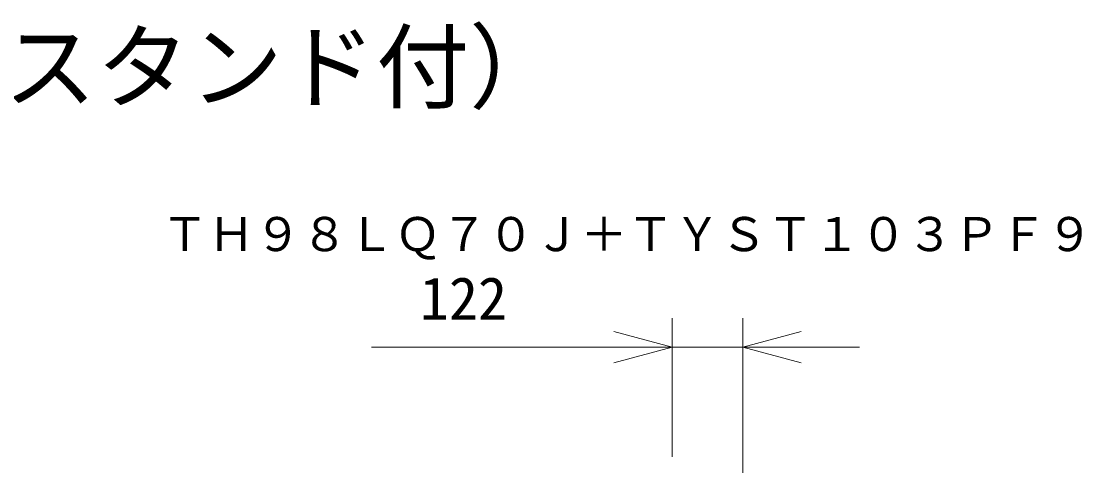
# Model space of a CAD drawing. Units: millimetres, scale not verified. Extents: x -62 to 62, y -56 to 57.
# Drawn here: x 9.28 to 54.81, y 37.43 to 56.8 of the extents above; entities that cross this region are included whole.
import ezdxf
from ezdxf.enums import TextEntityAlignment as Align

# ---------------------------------------------------------------- set-up
doc = ezdxf.new("R2010")
doc.units = ezdxf.units.MM
doc.header["$LTSCALE"] = 0.125
doc.layers.add('0-0_0', color=7, linetype='Continuous', lineweight=18)
doc.layers.add('0-4_SUNPO', color=3, linetype='Continuous', lineweight=18)
doc.layers.add('0-1_MOJI1', color=7, linetype='Continuous')
doc.layers.add('0-3_TOUROKU', color=7, linetype='Continuous')
doc.styles.add('ＭＳ ゴシック', font='')
doc.styles.get('ＭＳ ゴシック').set_extended_font_data('MS Gothic')

# ---------------------------------------------------------------- blocks, each defined once
blk = doc.blocks.new('_Open30')
at = {"layer": '0-0_0'}
blk.add_line((0, 0), (-1, 0), dxfattribs=at)
blk.add_lwpolyline([(-1, 0.26795), (0, 0), (-1, -0.26795)], dxfattribs=at)
blk = doc.blocks.new('D1')
at = {"layer": '0-4_SUNPO'}
for p, q in [((230.7268, 351.6192), (230.7268, 357.5717)), ((233.7618, 350.9322), (233.7618, 357.5717)), ((228.2268, 356.3217), (217.8102, 356.3217)), ((233.7618, 356.3217), (230.7268, 356.3217)), ((236.2618, 356.3217), (238.7618, 356.3217))]:
    blk.add_line(p, q, dxfattribs=at)
at = {"layer": '0-4_SUNPO', "xscale": 2.5, "yscale": 2.5}
blk.add_blockref('_Open30', (230.7268, 356.3217), dxfattribs=at)
at = {"layer": '0-4_SUNPO', "xscale": 2.5, "yscale": 2.5, "rotation": 180}
blk.add_blockref('_Open30', (233.7618, 356.3217), dxfattribs=at)
at = {"layer": '0-4_SUNPO', "color": 7, "style": 'ＭＳ ゴシック'}
blk.add_text('122', height=1.833, dxfattribs=at).set_placement((219.8935, 356.9467), align=Align.BOTTOM_LEFT)

msp = doc.modelspace()

# ---------------------------------------------------------------- block references
at = {"layer": '0-4_SUNPO'}
msp.add_blockref('D1', (-193.5, -313.5), dxfattribs=at)

# ---------------------------------------------------------------- texts
at = {"layer": '0-1_MOJI1', "style": 'ＭＳ ゴシック'}
msp.add_text('４Ｋ液晶ディスプレイ（スタンド付）', height=2.933, dxfattribs=at).set_placement((-35.5, 52.5), align=Align.BOTTOM_LEFT)
at = {"layer": '0-3_TOUROKU', "style": 'ＭＳ ゴシック'}
msp.add_text('ＴＨ９８ＬＱ７０Ｊ＋ＴＹＳＴ１０３ＰＦ９', height=1.466, dxfattribs=at).set_placement((15.3, 46.5), align=Align.BOTTOM_LEFT)

doc.saveas('drawing.dxf')
